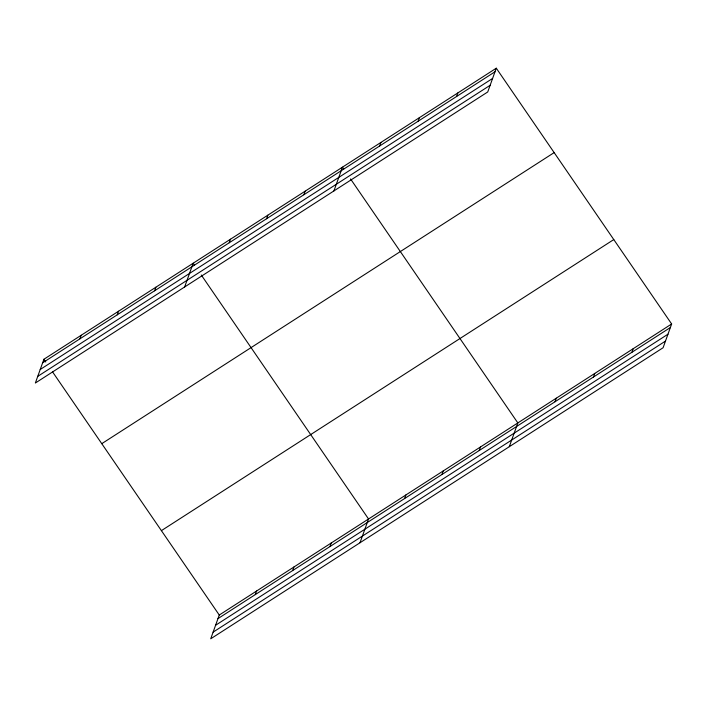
<?xml version="1.0" encoding="UTF-8"?>
<svg xmlns="http://www.w3.org/2000/svg" width="707" height="707" viewBox="0 0 707 707"><rect width="100%" height="100%" fill="white"/><g stroke="black" fill="none" stroke-linecap="round" stroke-linejoin="round"><path stroke-width="1.06" d="M496.287 68.199L43.905 359.262L35.35 383.026L487.733 91.963L496.287 68.199L671.65 323.974L663.095 347.738L210.713 638.801L219.267 615.037L671.65 323.974M79.944 338.821L81.225 335.251M117.265 314.809L118.546 311.239M154.586 290.798L155.867 287.228M184.633 286.971L193.188 263.216L194.434 265.028M229.227 242.766L230.509 239.205M266.548 218.755L267.829 215.184M303.869 194.743L305.159 191.173M333.925 190.925L342.48 167.161L343.717 168.982M379.641 145.987L380.932 142.425M418.093 121.25L419.384 117.68M255.307 594.596L256.588 591.025M456.554 96.506L457.836 92.944M292.627 570.584L293.909 567.014M329.948 546.564L331.23 543.003M359.996 542.746L368.55 518.991L201.283 275.014M404.59 498.541L405.871 494.98M441.91 474.53L443.201 470.959M479.231 450.518L480.521 446.948M509.287 446.7L517.842 422.936L350.566 178.959M555.013 401.762L556.294 398.2M593.465 377.025L594.746 373.455M631.917 352.28L633.198 348.719M42.623 362.832L495.006 71.769M40.219 369.496L492.602 78.433M37.745 376.363L490.128 85.3M101.773 443.669L554.155 152.606M161.399 530.639L613.782 239.567M217.986 618.607L670.369 327.544M215.582 625.271L667.965 334.208M213.116 632.138L665.499 341.074M43.905 359.262L45.769 361.993M52.618 371.97L219.267 615.037"/></g></svg>
